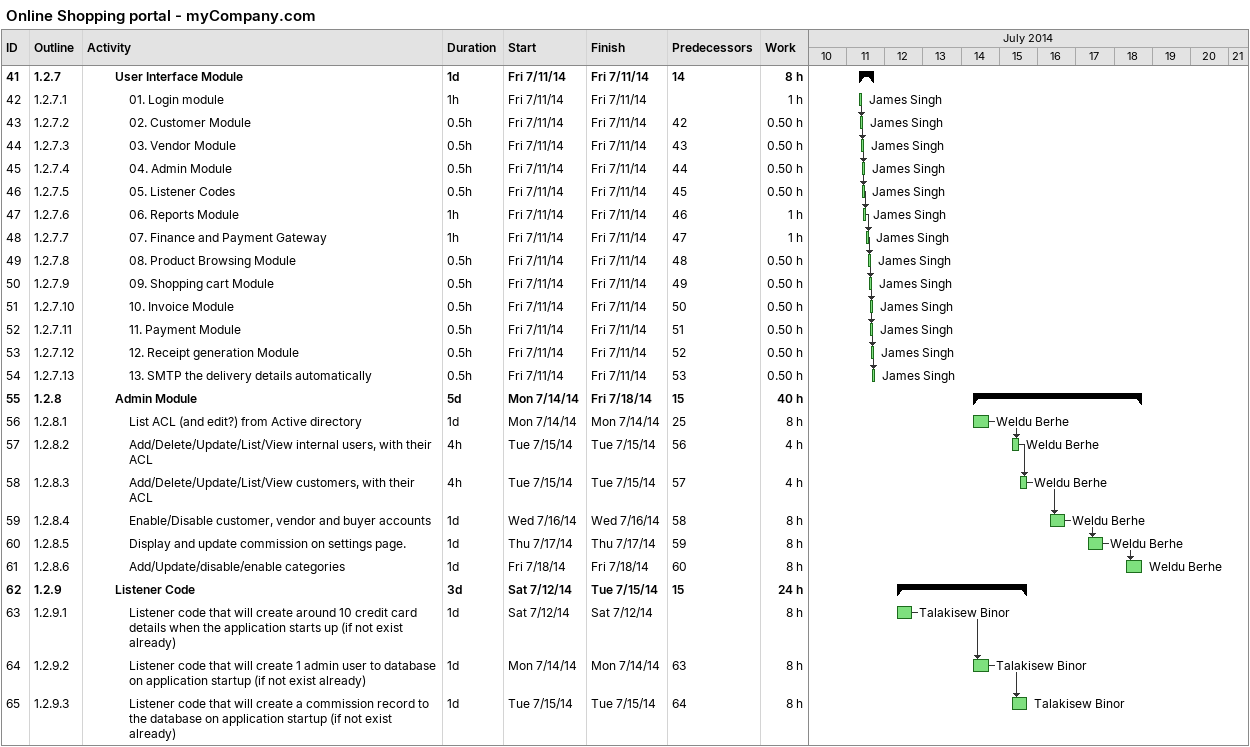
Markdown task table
Online Shopping portal - myCompany.com

| ID | WBS | Task | Duration | Start | Finish | Predecessors | Resources | Work (h) |
|---|---|---|---|---|---|---|---|---|
| 41 | 1.2.7 | **User Interface Module** | 1d | 2014-07-11 | 2014-07-11 | 14 |  | 8 |
| 42 | 1.2.7.1 | 01. Login module | 1h | 2014-07-11 | 2014-07-11 |  | James Singh | 1 |
| 43 | 1.2.7.2 | 02. Customer Module | 0.5h | 2014-07-11 | 2014-07-11 | 42 | James Singh | 0.50 |
| 44 | 1.2.7.3 | 03. Vendor Module | 0.5h | 2014-07-11 | 2014-07-11 | 43 | James Singh | 0.50 |
| 45 | 1.2.7.4 | 04. Admin Module | 0.5h | 2014-07-11 | 2014-07-11 | 44 | James Singh | 0.50 |
| 46 | 1.2.7.5 | 05. Listener Codes | 0.5h | 2014-07-11 | 2014-07-11 | 45 | James Singh | 0.50 |
| 47 | 1.2.7.6 | 06. Reports Module | 1h | 2014-07-11 | 2014-07-11 | 46 | James Singh | 1 |
| 48 | 1.2.7.7 | 07. Finance and Payment Gateway | 1h | 2014-07-11 | 2014-07-11 | 47 | James Singh | 1 |
| 49 | 1.2.7.8 | 08. Product Browsing Module | 0.5h | 2014-07-11 | 2014-07-11 | 48 | James Singh | 0.50 |
| 50 | 1.2.7.9 | 09. Shopping cart Module | 0.5h | 2014-07-11 | 2014-07-11 | 49 | James Singh | 0.50 |
| 51 | 1.2.7.10 | 10. Invoice Module | 0.5h | 2014-07-11 | 2014-07-11 | 50 | James Singh | 0.50 |
| 52 | 1.2.7.11 | 11. Payment Module | 0.5h | 2014-07-11 | 2014-07-11 | 51 | James Singh | 0.50 |
| 53 | 1.2.7.12 | 12. Receipt generation Module | 0.5h | 2014-07-11 | 2014-07-11 | 52 | James Singh | 0.50 |
| 54 | 1.2.7.13 | 13. SMTP the delivery details automatically | 0.5h | 2014-07-11 | 2014-07-11 | 53 | James Singh | 0.50 |
| 55 | 1.2.8 | **Admin Module** | 5d | 2014-07-14 | 2014-07-18 | 15 |  | 40 |
| 56 | 1.2.8.1 | List ACL (and edit?) from Active directory | 1d | 2014-07-14 | 2014-07-14 | 25 | Weldu Berhe | 8 |
| 57 | 1.2.8.2 | Add/Delete/Update/List/View internal users, with their ACL | 4h | 2014-07-15 | 2014-07-15 | 56 | Weldu Berhe | 4 |
| 58 | 1.2.8.3 | Add/Delete/Update/List/View customers, with their ACL | 4h | 2014-07-15 | 2014-07-15 | 57 | Weldu Berhe | 4 |
| 59 | 1.2.8.4 | Enable/Disable customer, vendor and buyer accounts | 1d | 2014-07-16 | 2014-07-16 | 58 | Weldu Berhe | 8 |
| 60 | 1.2.8.5 | Display and update commission on settings page. | 1d | 2014-07-17 | 2014-07-17 | 59 | Weldu Berhe | 8 |
| 61 | 1.2.8.6 | Add/Update/disable/enable categories | 1d | 2014-07-18 | 2014-07-18 | 60 | Weldu Berhe | 8 |
| 62 | 1.2.9 | **Listener Code** | 3d | 2014-07-12 | 2014-07-15 | 15 |  | 24 |
| 63 | 1.2.9.1 | Listener code that will create around 10 credit card details when the application starts up (if not exist already) | 1d | 2014-07-12 | 2014-07-12 |  | Talakisew Binor | 8 |
| 64 | 1.2.9.2 | Listener code that will create 1 admin user to database on application startup (if not exist already) | 1d | 2014-07-14 | 2014-07-14 | 63 | Talakisew Binor | 8 |
| 65 | 1.2.9.3 | Listener code that will create a commission record to the database on application startup (if not exist already) | 1d | 2014-07-15 | 2014-07-15 | 64 | Talakisew Binor | 8 |
